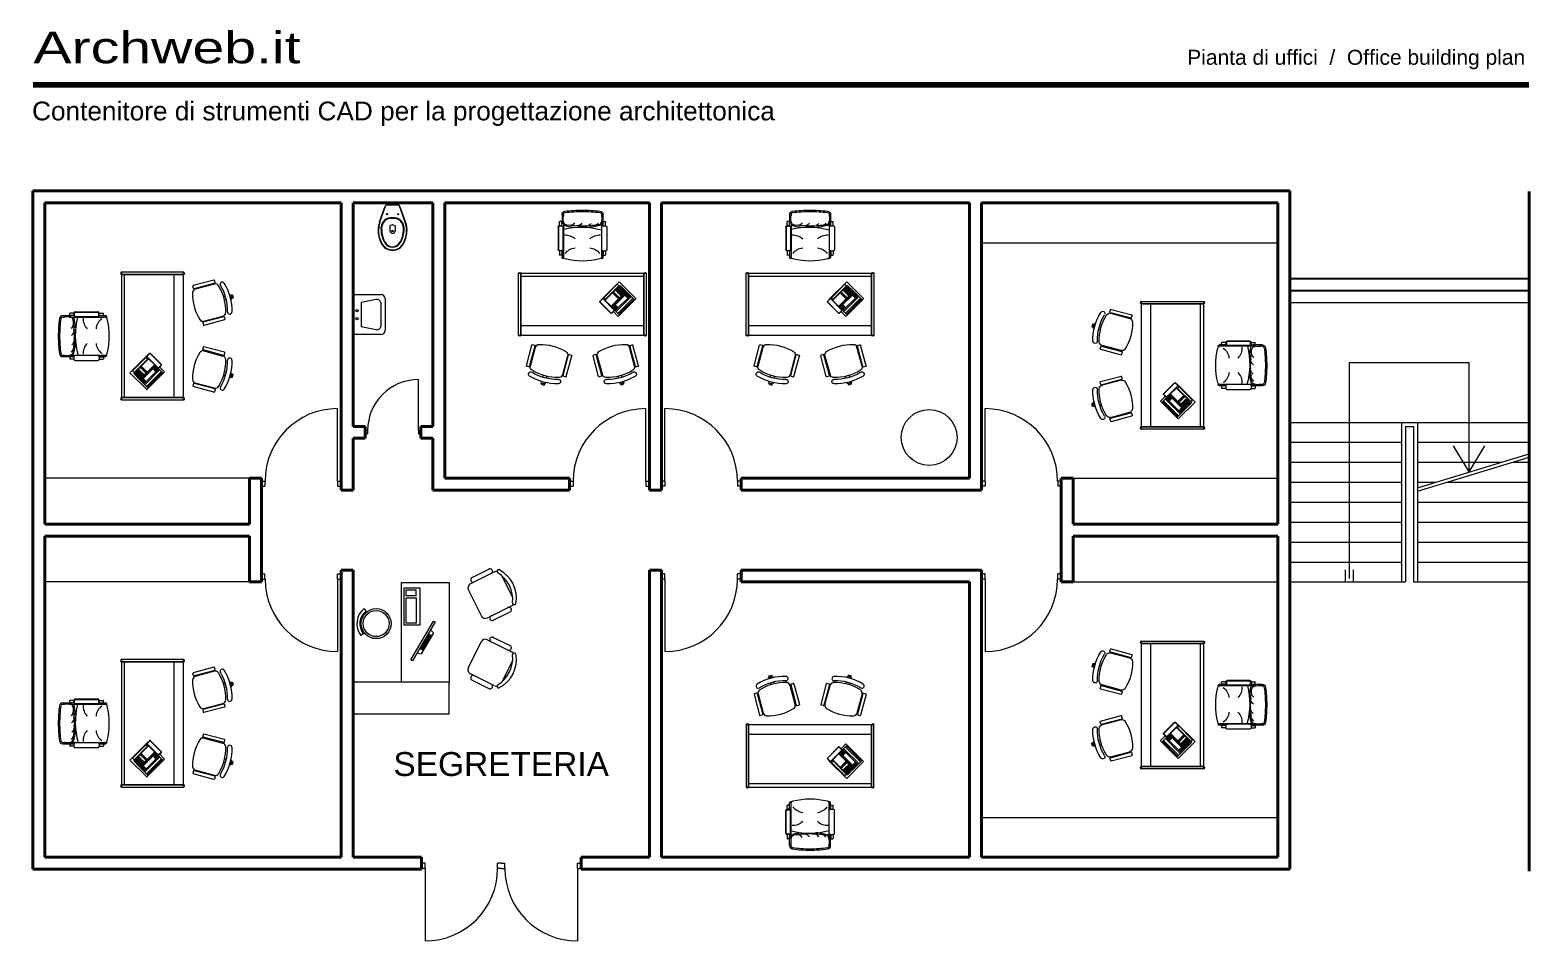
# Model space of a CAD drawing. Header units: millimetres. Extents: x 324.4 to 343.2, y 165 to 189.2.
# Drawn here: x 324.42 to 343.24, y 177.74 to 189.15 of the extents above; entities that cross this region are included whole.
import ezdxf

# ---------------------------------------------------------------- set-up
doc = ezdxf.new("R2010")
doc.units = ezdxf.units.MM
for name, color, linetype, lineweight in [('ARREDI attrezzature - furniture', 175, 'Continuous', 9), ('MURATURA sezioni - section wall', 7, 'Continuous', 40), ('PORTE finestre - doors windows', 252, 'Continuous', 5), ('PROIEZIONI - projections', 145, 'Continuous', 13), ('PROIEZIONI finissime - fine lines', 251, 'Continuous', 9), ('www.archweb.it - All rights reserved', 2, 'Continuous', 5)]:
    doc.layers.add(name, color=color, linetype=linetype, lineweight=lineweight)
doc.layers.add('SCRITTE - txt', color=252, linetype='Continuous')
doc.layers.add('VETRATE sezioni - windows sections', color=171, linetype='Continuous', true_color=0x4d79ff)
doc.styles.get("Standard").update_dxf_attribs({"font": 'arial.ttf'})

# ---------------------------------------------------------------- blocks, each defined once
blk = doc.blocks.new('scrivania')
at = {"layer": 'ARREDI attrezzature - furniture'}
for p, q in [((-0.005, 0.8), (0, 0.8)), ((0, 0.77), (-0.005, 0.77)), ((0.78, 0.8), (0, 0.8)), ((0, 0.8), (0, 0.77)), ((0, 0.77), (0.78, 0.77)), ((0.78, 0.77), (0, 0.77)), ((0, 0.77), (0, -0.77)), ((0.12, 0.77), (0.12, -0.77)), ((0.74, 0.77), (0.74, -0.77)), ((0.78, 0.8), (0.785, 0.8)), ((0.78, 0.77), (0.78, 0.8)), ((0.785, 0.77), (0.78, 0.77)), ((0.78, -0.77), (0.78, 0.77)), ((-0.394, 0.671), (-0.387, 0.698)), ((-0.389, 0.663), (-0.132, 0.594)), ((-0.386, 0.652), (-0.146, 0.588)), ((-0.379, 0.702), (-0.121, 0.633)), ((-0.328, 0.646), (-0.33, 0.637)), ((-0.198, 0.612), (-0.2, 0.602)), ((-0.124, 0.598), (-0.117, 0.625)), ((0.243, 0.454), (0.456, 0.667)), ((0.265, 0.467), (0.443, 0.645)), ((0.272, 0.461), (0.45, 0.638)), ((0.283, 0.45), (0.461, 0.627)), ((0.305, 0.427), (0.483, 0.605)), ((0.316, 0.416), (0.494, 0.594)), ((0.453, 0.645), (0.545, 0.553)), ((0.673, 0.46), (0.466, 0.667)), ((0.466, 0.667), (0.673, 0.46)), ((0.51, 0.544), (0.481, 0.572)), ((0.518, 0.553), (0.49, 0.581)), ((0.527, 0.561), (0.498, 0.589)), ((-0.612, 0.516), (-0.621, 0.481)), ((-0.607, 0.477), (-0.621, 0.481)), ((-0.598, 0.513), (-0.612, 0.516)), ((-0.598, 0.513), (-0.607, 0.477)), ((-0.592, 0.52), (-0.606, 0.467)), ((-0.606, 0.481), (-0.603, 0.48)), ((-0.59, 0.463), (-0.606, 0.467)), ((-0.605, 0.471), (-0.589, 0.467)), ((-0.599, 0.508), (-0.595, 0.507)), ((-0.593, 0.516), (-0.577, 0.512)), ((-0.576, 0.516), (-0.592, 0.52)), ((-0.536, 0.453), (-0.513, 0.447)), ((-0.524, 0.497), (-0.501, 0.491)), ((0.3, 0.388), (0.243, 0.444)), ((0.357, 0.366), (0.265, 0.457)), ((0.278, 0.366), (0.31, 0.399)), ((0.28, 0.364), (0.313, 0.396)), ((0.318, 0.396), (0.457, 0.258)), ((0.32, 0.399), (0.459, 0.26)), ((0.353, 0.388), (0.325, 0.416)), ((0.362, 0.396), (0.334, 0.425)), ((0.37, 0.405), (0.342, 0.433)), ((0.379, 0.413), (0.351, 0.442)), ((0.353, 0.379), (0.531, 0.557)), ((0.363, 0.369), (0.541, 0.547)), ((0.367, 0.366), (0.545, 0.543)), ((0.369, 0.364), (0.547, 0.541)), ((0.622, 0.465), (0.445, 0.288)), ((0.673, 0.46), (0.45, 0.237)), ((0.453, 0.288), (0.622, 0.457)), ((0.458, 0.452), (0.534, 0.377)), ((0.468, 0.453), (0.476, 0.46)), ((0.476, 0.445), (0.468, 0.453)), ((0.501, 0.536), (0.473, 0.564)), ((0.642, 0.437), (0.473, 0.268)), ((0.484, 0.453), (0.476, 0.46)), ((0.476, 0.445), (0.484, 0.453)), ((0.479, 0.442), (0.487, 0.449)), ((0.487, 0.434), (0.479, 0.442)), ((0.495, 0.442), (0.487, 0.449)), ((0.487, 0.434), (0.495, 0.442)), ((0.49, 0.43), (0.498, 0.438)), ((0.498, 0.423), (0.49, 0.43)), ((0.498, 0.482), (0.506, 0.49)), ((0.506, 0.474), (0.498, 0.482)), ((0.506, 0.43), (0.498, 0.438)), ((0.498, 0.423), (0.506, 0.43)), ((0.501, 0.419), (0.509, 0.427)), ((0.509, 0.412), (0.501, 0.419)), ((0.513, 0.482), (0.506, 0.49)), ((0.506, 0.474), (0.513, 0.482)), ((0.508, 0.493), (0.516, 0.5)), ((0.516, 0.485), (0.508, 0.493)), ((0.509, 0.471), (0.517, 0.479)), ((0.517, 0.463), (0.509, 0.471)), ((0.517, 0.419), (0.509, 0.427)), ((0.509, 0.412), (0.517, 0.419)), ((0.513, 0.408), (0.52, 0.416)), ((0.52, 0.401), (0.513, 0.408)), ((0.524, 0.493), (0.516, 0.5)), ((0.516, 0.485), (0.524, 0.493)), ((0.524, 0.471), (0.517, 0.479)), ((0.517, 0.463), (0.524, 0.471)), ((0.519, 0.503), (0.526, 0.511)), ((0.526, 0.495), (0.519, 0.503)), ((0.519, 0.482), (0.527, 0.489)), ((0.527, 0.474), (0.519, 0.482)), ((0.52, 0.46), (0.528, 0.468)), ((0.528, 0.452), (0.52, 0.46)), ((0.528, 0.408), (0.52, 0.416)), ((0.52, 0.401), (0.528, 0.408)), ((0.524, 0.397), (0.531, 0.405)), ((0.531, 0.39), (0.524, 0.397)), ((0.534, 0.503), (0.526, 0.511)), ((0.526, 0.495), (0.534, 0.503)), ((0.535, 0.482), (0.527, 0.489)), ((0.527, 0.474), (0.535, 0.482)), ((0.535, 0.46), (0.528, 0.468)), ((0.528, 0.452), (0.535, 0.46)), ((0.529, 0.513), (0.537, 0.521)), ((0.537, 0.506), (0.529, 0.513)), ((0.53, 0.492), (0.538, 0.5)), ((0.538, 0.484), (0.53, 0.492)), ((0.53, 0.47), (0.538, 0.478)), ((0.538, 0.463), (0.53, 0.47)), ((0.531, 0.449), (0.539, 0.457)), ((0.539, 0.441), (0.531, 0.449)), ((0.539, 0.397), (0.531, 0.405)), ((0.531, 0.39), (0.539, 0.397)), ((0.545, 0.513), (0.537, 0.521)), ((0.537, 0.506), (0.545, 0.513)), ((0.545, 0.492), (0.538, 0.5)), ((0.538, 0.484), (0.545, 0.492)), ((0.546, 0.47), (0.538, 0.478)), ((0.538, 0.463), (0.546, 0.47)), ((0.547, 0.449), (0.539, 0.457)), ((0.539, 0.441), (0.547, 0.449)), ((0.54, 0.524), (0.547, 0.532)), ((0.547, 0.516), (0.54, 0.524)), ((0.54, 0.502), (0.548, 0.51)), ((0.548, 0.495), (0.54, 0.502)), ((0.541, 0.481), (0.549, 0.489)), ((0.549, 0.473), (0.541, 0.481)), ((0.541, 0.459), (0.549, 0.467)), ((0.549, 0.452), (0.541, 0.459)), ((0.542, 0.438), (0.55, 0.446)), ((0.55, 0.43), (0.542, 0.438)), ((0.555, 0.524), (0.547, 0.532)), ((0.547, 0.516), (0.555, 0.524)), ((0.556, 0.502), (0.548, 0.51)), ((0.548, 0.495), (0.556, 0.502)), ((0.556, 0.481), (0.549, 0.489)), ((0.549, 0.473), (0.556, 0.481)), ((0.557, 0.459), (0.549, 0.467)), ((0.549, 0.452), (0.557, 0.459)), ((0.558, 0.438), (0.55, 0.446)), ((0.55, 0.43), (0.558, 0.438)), ((0.551, 0.513), (0.558, 0.521)), ((0.558, 0.505), (0.551, 0.513)), ((0.551, 0.491), (0.559, 0.499)), ((0.559, 0.484), (0.551, 0.491)), ((0.552, 0.47), (0.56, 0.478)), ((0.56, 0.462), (0.552, 0.47)), ((0.553, 0.448), (0.56, 0.456)), ((0.56, 0.441), (0.553, 0.448)), ((0.553, 0.427), (0.561, 0.435)), ((0.561, 0.419), (0.553, 0.427)), ((0.557, 0.541), (0.622, 0.475)), ((0.566, 0.513), (0.558, 0.521)), ((0.558, 0.505), (0.566, 0.513)), ((0.567, 0.491), (0.559, 0.499)), ((0.559, 0.484), (0.567, 0.491)), ((0.567, 0.47), (0.56, 0.478)), ((0.56, 0.462), (0.567, 0.47)), ((0.568, 0.448), (0.56, 0.456)), ((0.56, 0.441), (0.568, 0.448)), ((0.569, 0.427), (0.561, 0.435)), ((0.561, 0.419), (0.569, 0.427)), ((0.562, 0.502), (0.569, 0.51)), ((0.569, 0.494), (0.562, 0.502)), ((0.562, 0.48), (0.57, 0.488)), ((0.57, 0.472), (0.562, 0.48)), ((0.563, 0.459), (0.571, 0.467)), ((0.571, 0.451), (0.563, 0.459)), ((0.564, 0.437), (0.571, 0.445)), ((0.571, 0.429), (0.564, 0.437)), ((0.577, 0.502), (0.569, 0.51)), ((0.569, 0.494), (0.577, 0.502)), ((0.578, 0.48), (0.57, 0.488)), ((0.57, 0.472), (0.578, 0.48)), ((0.578, 0.459), (0.571, 0.467)), ((0.571, 0.451), (0.578, 0.459)), ((0.579, 0.437), (0.571, 0.445)), ((0.571, 0.429), (0.579, 0.437)), ((0.573, 0.491), (0.581, 0.498)), ((0.581, 0.483), (0.573, 0.491)), ((0.573, 0.469), (0.581, 0.477)), ((0.581, 0.461), (0.573, 0.469)), ((0.574, 0.448), (0.582, 0.455)), ((0.582, 0.44), (0.574, 0.448)), ((0.588, 0.491), (0.581, 0.498)), ((0.581, 0.483), (0.588, 0.491)), ((0.589, 0.469), (0.581, 0.477)), ((0.581, 0.461), (0.589, 0.469)), ((0.59, 0.448), (0.582, 0.455)), ((0.582, 0.44), (0.59, 0.448)), ((0.584, 0.48), (0.592, 0.487)), ((0.592, 0.472), (0.584, 0.48)), ((0.584, 0.458), (0.592, 0.466)), ((0.592, 0.45), (0.584, 0.458)), ((0.599, 0.48), (0.592, 0.487)), ((0.592, 0.472), (0.599, 0.48)), ((0.6, 0.458), (0.592, 0.466)), ((0.592, 0.45), (0.6, 0.458)), ((0.595, 0.469), (0.603, 0.476)), ((0.603, 0.461), (0.595, 0.469)), ((0.61, 0.469), (0.603, 0.476)), ((0.603, 0.461), (0.61, 0.469)), ((0.622, 0.457), (0.642, 0.437)), ((-0.51, 0.238), (-0.517, 0.211)), ((-0.513, 0.203), (-0.255, 0.134)), ((-0.502, 0.242), (-0.245, 0.173)), ((-0.254, 0.186), (-0.493, 0.25)), ((-0.44, 0.226), (-0.438, 0.235)), ((-0.311, 0.191), (-0.308, 0.201)), ((0.417, 0.218), (0.278, 0.356)), ((0.419, 0.22), (0.28, 0.358)), ((0.435, 0.288), (0.369, 0.354)), ((0.457, 0.252), (0.424, 0.22)), ((0.459, 0.25), (0.426, 0.218)), ((0.45, 0.237), (0.448, 0.239)), ((0.473, 0.268), (0.453, 0.288)), ((1.059, 0.256), (0.979, 0.256)), ((1.059, 0.239), (0.985, 0.239)), ((1.006, 0.262), (1.006, 0.284)), ((1.059, 0.288), (1.01, 0.288)), ((1.059, 0.258), (1.01, 0.258)), ((1.059, 0.256), (1.038, 0.256)), ((1.429, 0.239), (1.038, 0.239)), ((1.059, 0.258), (1.059, 0.288)), ((1.059, 0.258), (1.059, 0.283)), ((1.358, 0.305), (1.076, 0.305)), ((1.358, 0.241), (1.076, 0.241)), ((1.375, 0.288), (1.424, 0.288)), ((1.375, 0.258), (1.375, 0.288)), ((1.375, 0.258), (1.424, 0.258)), ((1.49, 0.256), (1.375, 0.256)), ((1.428, 0.262), (1.428, 0.284)), ((1.49, 0.256), (1.49, 0.248)), ((1.514, 0.256), (1.49, 0.256)), ((1.514, 0.239), (1.499, 0.239)), ((-0.24, 0.166), (-0.247, 0.139)), ((-0.513, -0.203), (-0.255, -0.134)), ((-0.502, -0.242), (-0.245, -0.173)), ((-0.254, -0.186), (-0.493, -0.25)), ((-0.24, -0.166), (-0.247, -0.139)), ((-0.51, -0.238), (-0.517, -0.211)), ((-0.44, -0.226), (-0.438, -0.235)), ((-0.311, -0.191), (-0.308, -0.201)), ((1.059, -0.256), (0.979, -0.256)), ((1.059, -0.239), (0.985, -0.239)), ((1.006, -0.262), (1.006, -0.284)), ((1.059, -0.258), (1.01, -0.258)), ((1.059, -0.288), (1.01, -0.288)), ((1.429, -0.239), (1.038, -0.239)), ((1.059, -0.256), (1.038, -0.256)), ((1.059, -0.258), (1.059, -0.288)), ((1.059, -0.258), (1.059, -0.283)), ((1.065, -0.288), (1.065, -0.258)), ((1.358, -0.247), (1.076, -0.247)), ((1.358, -0.299), (1.076, -0.299)), ((1.358, -0.305), (1.076, -0.305)), ((1.369, -0.258), (1.369, -0.288)), ((1.375, -0.258), (1.375, -0.288)), ((1.375, -0.258), (1.424, -0.258)), ((1.375, -0.288), (1.424, -0.288)), ((1.429, -0.239), (1.4, -0.239)), ((1.49, -0.256), (1.4, -0.256)), ((1.428, -0.262), (1.428, -0.284)), ((1.49, -0.256), (1.49, -0.248)), ((1.514, -0.256), (1.49, -0.256)), ((1.514, -0.239), (1.499, -0.239)), ((-0.607, -0.477), (-0.621, -0.481)), ((-0.612, -0.516), (-0.621, -0.481)), ((-0.598, -0.513), (-0.612, -0.516)), ((-0.598, -0.513), (-0.607, -0.477)), ((-0.59, -0.463), (-0.606, -0.467)), ((-0.592, -0.52), (-0.606, -0.467)), ((-0.606, -0.481), (-0.603, -0.48)), ((-0.605, -0.471), (-0.589, -0.467)), ((-0.599, -0.508), (-0.595, -0.507)), ((-0.593, -0.516), (-0.577, -0.512)), ((-0.576, -0.516), (-0.592, -0.52)), ((-0.536, -0.453), (-0.513, -0.447)), ((-0.524, -0.497), (-0.501, -0.491)), ((-0.394, -0.671), (-0.387, -0.698)), ((-0.389, -0.663), (-0.132, -0.594)), ((-0.386, -0.652), (-0.146, -0.588)), ((-0.379, -0.702), (-0.121, -0.633)), ((-0.328, -0.646), (-0.33, -0.637)), ((-0.198, -0.612), (-0.2, -0.602)), ((-0.124, -0.598), (-0.117, -0.625)), ((-0.005, -0.77), (0, -0.77)), ((0, -0.8), (-0.005, -0.8)), ((0.78, -0.77), (0, -0.77)), ((0, -0.77), (0, -0.8)), ((0, -0.77), (0.78, -0.77)), ((0, -0.8), (0.78, -0.8)), ((0.785, -0.77), (0.78, -0.77)), ((0.78, -0.8), (0.78, -0.77)), ((0.78, -0.8), (0.785, -0.8))]:
    blk.add_line(p, q, dxfattribs=at)
for centre, radius, start, end in [((0.015, 0.785), 0.025, 143.0696, 216.9304), ((0.765, 0.785), 0.025, 323.0696, 36.9304), ((0.052, 0.319), 0.659, 148.4063, 181.5937), ((0.052, 0.319), 0.603, 148.4063, 181.5937), ((0.075, 0.313), 0.603, 148.1237, 181.8763), ((-0.485, 0.65), 0.0277, 328.4063, 148.4063), ((-0.397, 0.607), 0.0462, 75, 148.1237), ((-0.388, 0.669), 0.00647, 165, 255), ((-0.381, 0.696), 0.00647, 75, 165), ((-0.158, 0.543), 0.0462, 1.8763, 75), ((-0.13, 0.6), 0.00647, 255, 345), ((-0.123, 0.627), 0.00647, 345, 75), ((0.448, 0.64), 0.00692, 45, 135), ((0.461, 0.662), 0.00692, 45, 135), ((-0.715, 0.525), 0.603, 328.1237, 1.8763), ((0.248, 0.449), 0.00692, 135, 225), ((0.27, 0.462), 0.00692, 135, 225), ((0.315, 0.394), 0.007, 45, 135), ((0.315, 0.394), 0.00382, 45, 135), ((0.54, 0.548), 0.00692, 315, 45), ((0.552, 0.536), 0.007, 45, 135), ((0.617, 0.47), 0.007, 315, 45), ((-0.578, 0.302), 0.0277, 181.5937, 1.5937), ((-0.481, 0.295), 0.0462, 181.8763, 255), ((-0.511, 0.209), 0.00647, 165, 255), ((-0.504, 0.236), 0.00647, 75, 165), ((-0.242, 0.231), 0.0462, 255, 328.1237), ((0.283, 0.361), 0.007, 135, 225), ((0.283, 0.361), 0.00382, 135, 225), ((0.362, 0.371), 0.00692, 225, 315), ((0.374, 0.359), 0.007, 135, 225), ((0.422, 0.222), 0.007, 225, 315), ((0.422, 0.222), 0.00382, 225, 315), ((0.44, 0.293), 0.007, 225, 315), ((0.454, 0.255), 0.00382, 315, 45), ((0.454, 0.255), 0.007, 315, 45), ((1.813, 0), 0.881, 165.7649, 194.2351), ((0.985, 0.214), 0.0256, 90, 173.2087), ((0.979, 0.239), 0.0171, 90, 212.8236), ((1.01, 0.284), 0.00427, 90, 180), ((1.01, 0.262), 0.00427, 180, 270), ((0.917, 0.071), 0.182, 6.3596, 52.911), ((1.076, 0.288), 0.0171, 90, 180), ((1.076, 0.258), 0.0171, 180, 270), ((1.078, 0.217), 0.182, 316.3596, 2.911), ((0.421, -0.014), 0.937, 346.1083, 15.7026), ((2.286, -0.014), 0.937, 164.2974, 174.5585), ((1.358, 0.288), 0.0171, 0, 90), ((1.358, 0.258), 0.0171, 270, 0), ((2.711, 0), 1.343, 171.3696, 188.6304), ((1.442, 0.141), 0.0665, 120.3492, 196.4276), ((1.426, 0.195), 0.0427, 101.9062, 171.3696), ((1.464, 0.014), 0.228, 81.2612, 101.9062), ((1.424, 0.284), 0.00427, 0, 90), ((1.424, 0.262), 0.00427, 270, 0), ((1.499, 0.248), 0.00854, 180, 270), ((1.514, 0.214), 0.0427, 7.8559, 90), ((1.514, 0.214), 0.0256, 7.8559, 90), ((-0.034, 0), 1.588, 0, 7.8559), ((-0.034, 0), 1.605, 0, 7.8559), ((-0.253, 0.14), 0.00647, 255, 345), ((-0.246, 0.167), 0.00647, 345, 75), ((1.436, 0.051), 0.0665, 120.3492, 196.4276), ((-0.034, 0), 1.588, 352.1441, 0), ((-0.034, 0), 1.605, 352.1441, 0), ((-0.253, -0.14), 0.00647, 15, 105), ((-0.242, -0.231), 0.0462, 31.8763, 105), ((-0.246, -0.167), 0.00647, 285, 15), ((0.917, -0.071), 0.182, 307.089, 353.6404), ((1.078, -0.217), 0.182, 357.089, 43.6404), ((2.286, -0.014), 0.937, 185.4415, 193.8917), ((1.439, -0.065), 0.0665, 120.3492, 196.4276), ((1.445, -0.155), 0.0665, 120.3492, 196.4276), ((-0.578, -0.302), 0.0277, 358.4063, 178.4063), ((0.052, -0.319), 0.659, 178.4063, 211.5937), ((0.052, -0.319), 0.603, 178.4063, 211.5937), ((0.075, -0.313), 0.603, 178.1237, 211.8763), ((-0.481, -0.295), 0.0462, 105, 178.1237), ((-0.511, -0.209), 0.00647, 105, 195), ((-0.504, -0.236), 0.00647, 195, 285), ((-0.715, -0.525), 0.603, 358.1237, 31.8763), ((0.985, -0.214), 0.0256, 186.7913, 270), ((0.979, -0.239), 0.0171, 147.1764, 270), ((1.01, -0.262), 0.00427, 90, 180), ((1.01, -0.284), 0.00427, 180, 270), ((1.076, -0.258), 0.0171, 90, 180), ((1.076, -0.288), 0.0171, 180, 270), ((1.076, -0.258), 0.0111, 90, 180), ((1.076, -0.288), 0.0111, 180, 270), ((1.358, -0.258), 0.0171, 0, 90), ((1.358, -0.258), 0.0111, 0, 90), ((1.358, -0.288), 0.0171, 270, 0), ((1.358, -0.288), 0.0111, 270, 0), ((1.426, -0.195), 0.0427, 188.6304, 258.0938), ((1.464, -0.014), 0.228, 258.0938, 278.7388), ((1.424, -0.262), 0.00427, 0, 90), ((1.424, -0.284), 0.00427, 270, 0), ((1.499, -0.248), 0.00854, 90, 180), ((1.514, -0.214), 0.0256, 270, 352.1441), ((1.514, -0.214), 0.0427, 270, 352.1441), ((-0.158, -0.543), 0.0462, 285, 358.1237), ((-0.485, -0.65), 0.0277, 211.5937, 31.5937), ((-0.397, -0.607), 0.0462, 211.8763, 285), ((-0.388, -0.669), 0.00647, 105, 195), ((-0.381, -0.696), 0.00647, 195, 285), ((-0.13, -0.6), 0.00647, 15, 105), ((-0.123, -0.627), 0.00647, 285, 15), ((0.015, -0.785), 0.025, 143.0696, 216.9304), ((0.765, -0.785), 0.025, 323.0696, 36.9304)]:
    blk.add_arc(centre, radius, start, end, dxfattribs=at)

msp = doc.modelspace()

# ---------------------------------------------------------------- linework, layer by layer
at = {"layer": 'ARREDI attrezzature - furniture'}
for p, q in [((328.802, 186.744), (328.878, 186.958)), ((328.855, 186.911), (328.876, 186.958)), ((329.045, 186.958), (328.878, 186.958)), ((329.118, 186.744), (329.042, 186.958)), ((329.065, 186.911), (329.045, 186.958)), ((328.796, 186.746), (328.855, 186.911)), ((329.124, 186.746), (329.065, 186.911)), ((328.925, 186.69), (328.925, 186.635)), ((328.957, 186.71), (328.933, 186.702)), ((328.963, 186.71), (328.987, 186.702)), ((328.995, 186.69), (328.995, 186.635)), ((336.341, 186.485), (340.054, 186.485)), ((328.466, 185.335), (328.466, 185.835)), ((328.466, 185.835), (328.816, 185.835)), ((328.866, 185.785), (328.866, 185.385)), ((328.756, 185.773), (328.566, 185.735)), ((328.566, 185.735), (328.566, 185.435)), ((328.816, 185.446), (328.816, 185.724)), ((328.566, 185.435), (328.756, 185.397)), ((328.816, 185.335), (328.466, 185.335)), ((327.166, 183.536), (324.604, 183.536)), ((337.491, 183.535), (340.054, 183.535)), ((329.949, 182.286), (330.176, 182.399)), ((327.166, 182.236), (324.604, 182.236)), ((329.071, 182.228), (329.671, 182.228)), ((329.071, 180.978), (329.071, 182.228)), ((329.671, 182.228), (329.671, 180.978)), ((330.24, 182.363), (329.938, 182.213)), ((330.465, 182.043), (330.334, 182.308)), ((337.491, 182.235), (340.054, 182.235)), ((329.107, 181.693), (329.107, 182.16)), ((329.107, 182.16), (329.304, 182.16)), ((329.132, 182.135), (329.255, 182.135)), ((329.132, 182.062), (329.132, 182.135)), ((329.255, 182.062), (329.132, 182.062)), ((329.132, 181.719), (329.132, 182.037)), ((329.132, 182.037), (329.255, 182.037)), ((329.255, 182.062), (329.255, 182.135)), ((329.255, 182.037), (329.255, 181.719)), ((329.304, 182.16), (329.304, 181.693)), ((329.911, 182.133), (330.069, 181.813)), ((328.629, 181.874), (328.606, 181.903)), ((330.149, 181.786), (330.452, 181.936)), ((330.214, 181.751), (330.441, 181.864)), ((328.568, 181.71), (328.551, 181.713)), ((328.574, 181.76), (328.557, 181.762)), ((329.304, 181.693), (329.107, 181.693)), ((329.255, 181.719), (329.132, 181.719)), ((329.191, 181.261), (329.473, 181.746)), ((329.494, 181.734), (329.212, 181.249)), ((329.473, 181.746), (329.494, 181.734)), ((328.594, 181.587), (328.565, 181.564)), ((329.414, 181.582), (329.308, 181.4)), ((329.472, 181.597), (329.32, 181.335)), ((329.341, 181.456), (329.378, 181.434)), ((329.344, 181.462), (329.381, 181.44)), ((329.349, 181.47), (329.386, 181.448)), ((329.352, 181.476), (329.389, 181.454)), ((329.357, 181.484), (329.394, 181.462)), ((329.36, 181.49), (329.397, 181.468)), ((329.365, 181.498), (329.402, 181.476)), ((329.368, 181.504), (329.406, 181.482)), ((329.373, 181.511), (329.41, 181.49)), ((329.377, 181.518), (329.414, 181.496)), ((329.381, 181.525), (329.418, 181.504)), ((329.385, 181.532), (329.422, 181.51)), ((329.389, 181.539), (329.426, 181.518)), ((329.393, 181.545), (329.43, 181.524)), ((329.397, 181.553), (329.434, 181.532)), ((329.401, 181.559), (329.438, 181.538)), ((329.405, 181.567), (329.442, 181.546)), ((329.409, 181.573), (329.446, 181.552)), ((329.451, 181.56), (329.414, 181.582)), ((329.436, 181.634), (329.472, 181.597)), ((329.911, 181.163), (330.069, 181.483)), ((330.149, 181.51), (330.452, 181.36)), ((330.214, 181.545), (330.441, 181.433)), ((329.269, 181.346), (329.32, 181.335)), ((329.345, 181.378), (329.308, 181.4)), ((329.313, 181.408), (329.35, 181.386)), ((329.316, 181.414), (329.353, 181.392)), ((329.32, 181.42), (329.357, 181.399)), ((329.324, 181.428), (329.361, 181.406)), ((329.328, 181.434), (329.365, 181.413)), ((329.332, 181.442), (329.37, 181.42)), ((329.336, 181.448), (329.373, 181.426)), ((329.212, 181.249), (329.191, 181.261)), ((330.24, 180.933), (329.938, 181.083)), ((330.465, 181.253), (330.334, 180.988)), ((329.671, 180.978), (328.466, 180.978)), ((328.466, 180.978), (328.466, 180.585)), ((329.671, 180.978), (329.071, 180.978)), ((329.671, 180.585), (329.671, 180.978)), ((329.949, 181.01), (330.176, 180.898)), ((328.466, 180.585), (329.671, 180.585)), ((336.341, 179.285), (340.054, 179.285))]:
    msp.add_line(p, q, dxfattribs=at)
for centre, radius in [((328.89, 186.843), 0.008), ((329.03, 186.843), 0.008), ((328.516, 185.635), 0.015), ((328.516, 185.535), 0.015), ((335.685, 184.046), 0.35), ((328.755, 181.713), 0.188), ((328.755, 181.713), 0.163)]:
    msp.add_circle(centre, radius, dxfattribs=at)
for centre, radius, start, end in [((329.103, 186.638), 0.325, 160.548, 209.2286), ((329.103, 186.638), 0.319, 160.548, 209.238), ((329.002, 186.635), 0.195, 137.4123, 153.5331), ((329.002, 186.635), 0.187, 137.6001, 153.3811), ((328.955, 186.644), 0.156, 107.5924, 128.0702), ((328.955, 186.644), 0.149, 107.8055, 127.835), ((328.949, 186.532), 0.264, 87.6366, 99.1037), ((328.949, 186.532), 0.257, 87.6366, 98.9788), ((328.971, 186.532), 0.264, 80.8963, 92.3634), ((328.971, 186.532), 0.257, 81.0212, 92.3634), ((328.965, 186.644), 0.149, 52.165, 72.1945), ((328.965, 186.644), 0.156, 51.9298, 72.4076), ((328.918, 186.635), 0.187, 26.6189, 42.3999), ((328.918, 186.635), 0.195, 26.4669, 42.5877), ((328.817, 186.638), 0.319, 330.762, 19.452), ((328.817, 186.638), 0.325, 330.7714, 19.452), ((329.076, 186.637), 0.263, 161.1352, 172.515), ((329.237, 186.665), 0.422, 179.1713, 196.6904), ((329.076, 186.637), 0.255, 161.2474, 172.4173), ((329.237, 186.665), 0.414, 179.2319, 196.6782), ((329.05, 186.615), 0.227, 198.0332, 214.7154), ((329.05, 186.615), 0.22, 198.056, 214.8053), ((328.937, 186.69), 0.012, 108.9246, 180), ((328.96, 186.64), 0.0354, 188.7974, 351.2026), ((328.96, 186.7), 0.01, 71.0754, 108.9246), ((328.983, 186.69), 0.012, 0, 71.0754), ((328.871, 186.615), 0.22, 325.1947, 341.944), ((328.871, 186.615), 0.227, 325.2846, 341.9668), ((328.683, 186.665), 0.414, 343.3218, 0.7681), ((328.844, 186.637), 0.255, 7.5827, 18.7526), ((328.683, 186.665), 0.422, 343.3096, 0.8287), ((328.844, 186.637), 0.263, 7.485, 18.8648), ((328.996, 186.574), 0.201, 208.2341, 232.9636), ((328.996, 186.574), 0.195, 208.2188, 232.8407), ((328.961, 186.541), 0.113, 209.4959, 269.2451), ((328.961, 186.541), 0.106, 209.3126, 269.2451), ((328.973, 186.59), 0.201, 240.9285, 266.2814), ((328.973, 186.59), 0.195, 241.051, 266.2814), ((328.959, 186.541), 0.106, 270.7549, 330.6874), ((328.959, 186.541), 0.113, 270.7549, 330.5041), ((328.947, 186.59), 0.195, 273.7186, 298.949), ((328.947, 186.59), 0.201, 273.7186, 299.0715), ((328.924, 186.574), 0.195, 307.1593, 331.7812), ((328.924, 186.574), 0.201, 307.0364, 331.7659), ((328.816, 185.785), 0.05, 0, 90), ((328.766, 185.724), 0.05, 0, 101.3099), ((328.766, 185.446), 0.05, 258.6901, 0), ((328.816, 185.385), 0.05, 270, 0), ((330.181, 182.368), 0.031, 280.0825, 132.6029), ((329.964, 182.16), 0.0596, 116.3427, 206.3427), ((329.97, 182.263), 0.031, 100.0825, 312.6029), ((330.267, 182.31), 0.0596, 88.7582, 116.3427), ((330.29, 182.368), 0.0218, 79.6526, 238.3701), ((330.076, 182.016), 0.39, 353.9184, 58.7669), ((330.115, 182.035), 0.397, 349.4728, 63.2126), ((328.755, 181.713), 0.242, 127.9932, 217.9932), ((328.755, 181.713), 0.205, 127.9932, 217.9932), ((330.42, 181.887), 0.031, 280.0825, 132.6029), ((330.425, 181.989), 0.0596, 296.3427, 323.9271), ((330.486, 181.972), 0.0218, 174.3153, 333.0327), ((330.123, 181.839), 0.0596, 206.3427, 296.3427), ((330.208, 181.782), 0.031, 100.0825, 312.6029), ((330.123, 181.457), 0.0596, 63.6573, 153.6573), ((330.208, 181.514), 0.031, 47.3971, 259.9175), ((330.076, 181.281), 0.39, 301.2331, 6.0816), ((330.115, 181.261), 0.397, 296.7874, 10.5272), ((330.42, 181.41), 0.031, 227.3971, 79.9175), ((330.425, 181.307), 0.0596, 36.0729, 63.6573), ((330.486, 181.324), 0.0218, 26.9673, 185.6847), ((329.964, 181.136), 0.0596, 153.6573, 243.6573), ((329.97, 181.033), 0.031, 47.3971, 259.9175), ((330.181, 180.928), 0.031, 227.3971, 79.9175), ((330.267, 180.987), 0.0596, 243.6573, 271.2418), ((330.29, 180.928), 0.0218, 121.6299, 280.3474)]:
    msp.add_arc(centre, radius, start, end, dxfattribs=at)
msp.add_ellipse((328.96, 186.632), major_axis=(-0.01, 0), ratio=0.75, dxfattribs=at)
at = {"layer": 'MURATURA sezioni - section wall'}
for p, q in [((324.454, 187.135), (340.204, 187.135)), ((324.454, 187.135), (324.454, 178.635)), ((340.204, 187.135), (340.204, 178.635)), ((343.204, 187.128), (343.204, 178.612)), ((324.604, 186.985), (328.316, 186.985)), ((324.604, 186.985), (324.604, 182.96)), ((328.316, 186.985), (328.316, 183.385)), ((328.466, 186.985), (329.466, 186.985)), ((328.466, 186.985), (328.466, 184.185)), ((329.466, 186.985), (329.466, 184.185)), ((329.616, 186.985), (332.179, 186.985)), ((329.616, 186.985), (329.616, 183.535)), ((332.179, 186.985), (332.179, 183.385)), ((332.329, 186.985), (336.191, 186.985)), ((332.329, 186.985), (332.329, 183.385)), ((336.191, 186.985), (336.191, 183.535)), ((336.341, 186.985), (340.054, 186.985)), ((336.341, 186.985), (336.341, 183.385)), ((340.054, 186.985), (340.054, 182.96)), ((328.466, 184.185), (328.616, 184.185)), ((328.616, 184.185), (328.616, 184.035)), ((329.316, 184.185), (329.316, 184.035)), ((329.316, 184.185), (329.466, 184.185)), ((328.466, 184.035), (328.616, 184.035)), ((328.466, 184.035), (328.466, 183.385)), ((329.316, 184.035), (329.466, 184.035)), ((329.466, 184.035), (329.466, 183.385)), ((327.166, 183.536), (327.166, 182.961)), ((327.316, 183.536), (327.166, 183.536)), ((327.316, 183.536), (327.316, 182.236)), ((329.616, 183.535), (331.179, 183.535)), ((331.179, 183.535), (331.179, 183.385)), ((333.329, 183.535), (333.329, 183.385)), ((333.329, 183.535), (336.191, 183.535)), ((337.341, 183.535), (337.341, 182.235)), ((337.341, 183.535), (337.491, 183.535)), ((337.491, 183.535), (337.491, 182.96)), ((328.466, 183.385), (328.316, 183.385)), ((329.466, 183.385), (331.179, 183.385)), ((332.179, 183.385), (332.329, 183.385)), ((333.329, 183.385), (336.341, 183.385)), ((324.604, 182.96), (327.166, 182.96)), ((324.604, 182.81), (324.604, 178.785)), ((324.604, 182.81), (327.166, 182.81)), ((327.166, 182.811), (327.166, 182.236)), ((337.491, 182.96), (340.054, 182.96)), ((337.491, 182.81), (340.054, 182.81)), ((337.491, 182.81), (337.491, 182.235)), ((340.054, 182.81), (340.054, 178.785)), ((327.316, 182.236), (327.166, 182.236)), ((328.466, 182.385), (328.316, 182.385)), ((328.316, 182.385), (328.316, 178.785)), ((328.466, 182.385), (328.466, 178.785)), ((332.179, 182.385), (332.329, 182.385)), ((332.179, 182.385), (332.179, 178.785)), ((332.329, 182.385), (332.329, 178.785)), ((333.329, 182.385), (333.329, 182.235)), ((333.329, 182.385), (336.341, 182.385)), ((333.329, 182.235), (336.191, 182.235)), ((336.191, 182.235), (336.191, 178.785)), ((336.341, 182.385), (336.341, 178.785)), ((337.341, 182.235), (337.491, 182.235)), ((324.454, 178.635), (329.322, 178.635)), ((324.604, 178.785), (328.316, 178.785)), ((328.466, 178.785), (329.322, 178.785)), ((329.322, 178.785), (329.322, 178.635)), ((331.322, 178.785), (331.322, 178.635)), ((331.322, 178.785), (332.179, 178.785)), ((331.322, 178.635), (340.204, 178.635)), ((332.329, 178.785), (336.191, 178.785)), ((336.341, 178.785), (340.054, 178.785))]:
    msp.add_line(p, q, dxfattribs=at)
at = {"layer": 'PORTE finestre - doors windows', "color": 2}
for p, q in [((329.284, 184.134), (329.284, 184.77)), ((328.271, 183.498), (328.271, 184.407)), ((332.133, 183.498), (332.133, 184.407)), ((332.374, 183.498), (332.374, 184.407)), ((336.386, 183.498), (336.386, 184.407)), ((328.616, 184.134), (328.648, 184.134)), ((328.648, 184.134), (328.648, 184.09)), ((329.284, 184.134), (329.316, 184.134)), ((329.284, 184.134), (329.284, 184.09)), ((328.616, 184.09), (328.648, 184.09)), ((329.284, 184.09), (329.316, 184.09)), ((327.316, 183.498), (327.361, 183.498)), ((327.316, 183.434), (327.361, 183.434)), ((327.361, 183.498), (327.361, 183.434)), ((328.271, 183.498), (328.316, 183.498)), ((328.271, 183.498), (328.271, 183.434)), ((328.271, 183.434), (328.316, 183.434)), ((331.179, 183.498), (331.224, 183.498)), ((331.179, 183.434), (331.224, 183.434)), ((331.224, 183.498), (331.224, 183.434)), ((332.133, 183.498), (332.179, 183.498)), ((332.133, 183.498), (332.133, 183.434)), ((332.133, 183.434), (332.179, 183.434)), ((332.374, 183.498), (332.329, 183.498)), ((332.374, 183.434), (332.329, 183.434)), ((332.374, 183.498), (332.374, 183.434)), ((333.329, 183.498), (333.283, 183.498)), ((333.283, 183.498), (333.283, 183.434)), ((333.329, 183.434), (333.283, 183.434)), ((336.386, 183.498), (336.341, 183.498)), ((336.386, 183.434), (336.341, 183.434)), ((336.386, 183.498), (336.386, 183.434)), ((337.341, 183.498), (337.296, 183.498)), ((337.296, 183.498), (337.296, 183.434)), ((337.341, 183.434), (337.296, 183.434)), ((327.316, 182.336), (327.361, 182.336)), ((327.316, 182.272), (327.361, 182.272)), ((327.361, 182.272), (327.361, 182.336)), ((328.271, 182.272), (328.271, 182.336)), ((328.271, 182.336), (328.316, 182.336)), ((328.271, 182.272), (328.271, 181.363)), ((328.271, 182.272), (328.316, 182.272)), ((332.374, 182.336), (332.329, 182.336)), ((332.374, 182.272), (332.329, 182.272)), ((332.374, 182.272), (332.374, 182.336)), ((332.374, 182.272), (332.374, 181.363)), ((333.283, 182.272), (333.283, 182.336)), ((333.329, 182.336), (333.283, 182.336)), ((333.329, 182.272), (333.283, 182.272)), ((336.386, 182.336), (336.341, 182.336)), ((336.386, 182.272), (336.341, 182.272)), ((336.386, 182.272), (336.386, 182.336)), ((336.386, 182.272), (336.386, 181.363)), ((337.296, 182.272), (337.296, 182.336)), ((337.341, 182.336), (337.296, 182.336)), ((337.341, 182.272), (337.296, 182.272)), ((329.368, 178.71), (329.322, 178.71)), ((329.368, 178.646), (329.322, 178.646)), ((329.368, 178.646), (329.368, 178.71)), ((329.368, 178.646), (329.368, 177.737)), ((330.277, 178.646), (330.277, 178.71)), ((330.322, 178.71), (330.277, 178.71)), ((330.322, 178.646), (330.277, 178.646)), ((330.322, 178.71), (330.368, 178.71)), ((330.322, 178.646), (330.368, 178.646)), ((330.368, 178.646), (330.368, 178.71)), ((331.277, 178.646), (331.277, 178.71)), ((331.277, 178.71), (331.322, 178.71)), ((331.277, 178.646), (331.277, 177.737)), ((331.277, 178.646), (331.322, 178.646))]:
    msp.add_line(p, q, dxfattribs=at)
at = {"layer": 'PROIEZIONI - projections'}
for p, q in [((340.204, 185.735), (343.204, 185.735)), ((340.204, 184.235), (341.604, 184.235)), ((341.604, 184.235), (341.604, 182.235)), ((341.604, 184.235), (341.804, 184.235)), ((341.654, 184.185), (341.754, 184.185)), ((341.654, 184.185), (341.654, 182.235)), ((341.754, 184.185), (341.754, 182.235)), ((341.804, 184.235), (341.804, 182.235)), ((341.804, 184.235), (343.204, 184.235)), ((340.204, 183.985), (341.604, 183.985)), ((341.804, 183.985), (343.204, 183.985)), ((340.204, 183.735), (341.604, 183.735)), ((341.804, 183.415), (343.204, 183.84)), ((341.804, 183.373), (343.204, 183.798)), ((341.804, 183.735), (342.858, 183.735)), ((342.996, 183.735), (343.204, 183.735)), ((340.204, 183.485), (341.604, 183.485)), ((341.804, 183.485), (342.035, 183.485)), ((342.173, 183.485), (343.204, 183.485)), ((340.204, 183.235), (341.604, 183.235)), ((341.804, 183.235), (343.204, 183.235)), ((340.204, 182.985), (341.604, 182.985)), ((341.804, 182.985), (343.204, 182.985)), ((340.204, 182.735), (341.604, 182.735)), ((341.804, 182.735), (343.204, 182.735)), ((340.204, 182.485), (341.604, 182.485)), ((341.804, 182.485), (343.204, 182.485)), ((340.204, 182.235), (341.654, 182.235)), ((341.754, 182.235), (343.204, 182.235))]:
    msp.add_line(p, q, dxfattribs=at)
at = {"layer": 'PROIEZIONI finissime - fine lines'}
for p, q in [((340.954, 182.278), (340.954, 184.985)), ((340.954, 184.985), (342.454, 184.985)), ((342.454, 183.616), (342.454, 184.985)), ((342.454, 183.616), (342.257, 183.939)), ((342.454, 183.616), (342.65, 183.939)), ((340.904, 182.235), (340.904, 182.388)), ((341.004, 182.235), (341.004, 182.388))]:
    msp.add_line(p, q, dxfattribs=at)
for centre, radius, start, end in [((329.284, 184.134), 0.636, 90, 180), ((328.271, 183.498), 0.909, 90, 180), ((332.133, 183.498), 0.909, 90, 180), ((332.374, 183.498), 0.909, 0, 90), ((336.386, 183.498), 0.909, 0, 90), ((328.271, 182.272), 0.909, 180, 270), ((332.374, 182.272), 0.909, 270, 0), ((336.386, 182.272), 0.909, 270, 0), ((329.368, 178.646), 0.909, 270, 0), ((331.277, 178.646), 0.909, 180, 270)]:
    msp.add_arc(centre, radius, start, end, dxfattribs=at)
at = {"layer": 'VETRATE sezioni - windows sections'}
for p, q in [((343.204, 186.035), (340.204, 186.035)), ((343.204, 185.885), (340.204, 185.885))]:
    msp.add_line(p, q, dxfattribs=at)
at = {"layer": 'www.archweb.it - All rights reserved', "color": 7, "ltscale": 0.02, "true_color": 0xffffff, "const_width": 0.0731}
msp.add_lwpolyline([(324.454, 188.463), (343.204, 188.463)], dxfattribs=at)

# ---------------------------------------------------------------- block references
at = {"xscale": -1}
for p, rotation in [((331.34, 185.324), 270), ((334.193, 185.324), 270), ((338.345, 184.949), 180), ((338.345, 180.695), 180)]:
    msp.add_blockref('scrivania', p, dxfattribs=dict(at, rotation=rotation))
for p, rotation in [((326.342, 185.316), 180), ((326.342, 180.464), 180), ((334.193, 180.446), 270)]:
    msp.add_blockref('scrivania', p, dxfattribs=dict(rotation=rotation))

# ---------------------------------------------------------------- texts
at = {"layer": 'SCRITTE - txt'}
msp.add_text('SEGRETERIA', height=0.3, dxfattribs=at).set_placement((328.971, 179.804))
at = {"layer": 'www.archweb.it - All rights reserved', "color": 7, "width": 1.3}
msp.add_text('Archweb.it', height=0.395, dxfattribs=at).set_placement((324.459, 188.734))
at = {"layer": 'www.archweb.it - All rights reserved', "color": 2}
msp.add_text('Pianta di uffici  /  Office building plan', height=0.18808, dxfattribs=at).set_placement((338.92, 188.715))
at = {"layer": 'www.archweb.it - All rights reserved', "color": 253}
msp.add_text('Contenitore di strumenti CAD per la progettazione architettonica', height=0.23511, dxfattribs=at).set_placement((324.442, 188.019))

doc.saveas('drawing.dxf')
